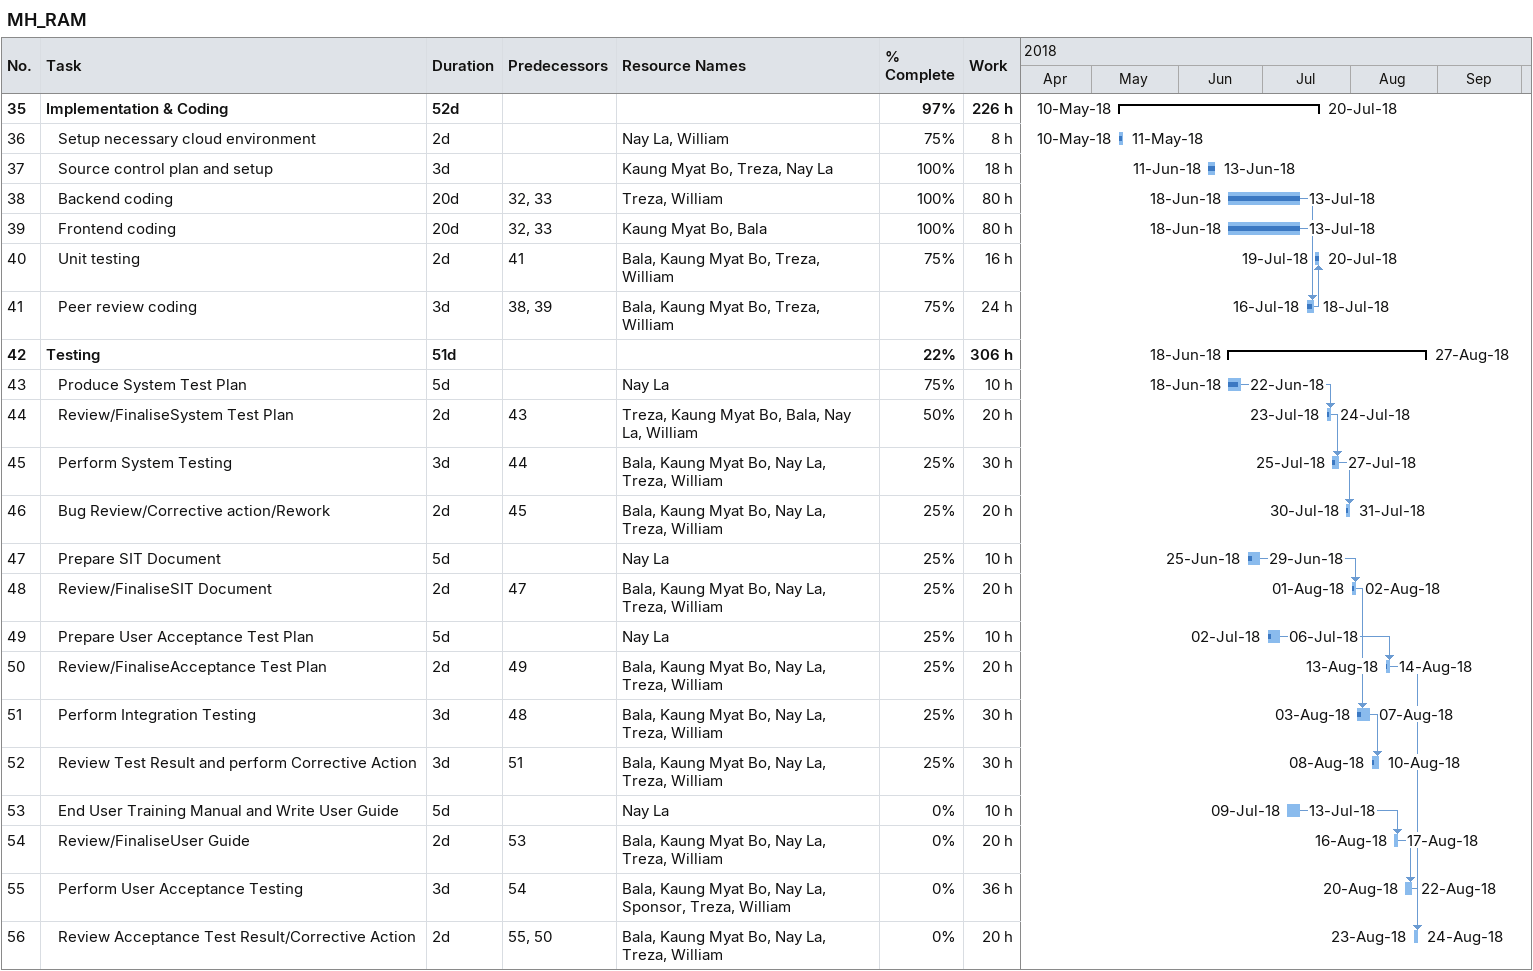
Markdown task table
MH_RAM

| ID | Level | Task | Duration | Start | Finish | Predecessors | Resources | % complete | Work (h) |
|---|---|---|---|---|---|---|---|---|---|
| 35 | 1 | **Implementation & Coding** | 52d | 2018-05-10 | 2018-07-20 |  |  | 97 | 226 |
| 36 | 2 | Setup necessary cloud environment | 2d | 2018-05-10 | 2018-05-11 |  | Nay La, William | 75 | 8 |
| 37 | 2 | Source control plan and setup | 3d | 2018-06-11 | 2018-06-13 |  | Kaung Myat Bo, Treza, Nay La | 100 | 18 |
| 38 | 2 | Backend coding | 20d | 2018-06-18 | 2018-07-13 | 32, 33 | Treza, William | 100 | 80 |
| 39 | 2 | Frontend coding | 20d | 2018-06-18 | 2018-07-13 | 32, 33 | Kaung Myat Bo, Bala | 100 | 80 |
| 40 | 2 | Unit testing | 2d | 2018-07-19 | 2018-07-20 | 41 | Bala, Kaung Myat Bo, Treza, William | 75 | 16 |
| 41 | 2 | Peer review coding | 3d | 2018-07-16 | 2018-07-18 | 38, 39 | Bala, Kaung Myat Bo, Treza, William | 75 | 24 |
| 42 | 1 | **Testing** | 51d | 2018-06-18 | 2018-08-27 |  |  | 22 | 306 |
| 43 | 2 | Produce System Test Plan | 5d | 2018-06-18 | 2018-06-22 |  | Nay La | 75 | 10 |
| 44 | 2 | Review/FinaliseSystem Test Plan | 2d | 2018-07-23 | 2018-07-24 | 43 | Treza, Kaung Myat Bo, Bala, Nay La, William | 50 | 20 |
| 45 | 2 | Perform System Testing | 3d | 2018-07-25 | 2018-07-27 | 44 | Bala, Kaung Myat Bo, Nay La, Treza, William | 25 | 30 |
| 46 | 2 | Bug Review/Corrective action/Rework | 2d | 2018-07-30 | 2018-07-31 | 45 | Bala, Kaung Myat Bo, Nay La, Treza, William | 25 | 20 |
| 47 | 2 | Prepare SIT Document | 5d | 2018-06-25 | 2018-06-29 |  | Nay La | 25 | 10 |
| 48 | 2 | Review/FinaliseSIT Document | 2d | 2018-08-01 | 2018-08-02 | 47 | Bala, Kaung Myat Bo, Nay La, Treza, William | 25 | 20 |
| 49 | 2 | Prepare User Acceptance Test Plan | 5d | 2018-07-02 | 2018-07-06 |  | Nay La | 25 | 10 |
| 50 | 2 | Review/FinaliseAcceptance Test Plan | 2d | 2018-08-13 | 2018-08-14 | 49 | Bala, Kaung Myat Bo, Nay La, Treza, William | 25 | 20 |
| 51 | 2 | Perform Integration Testing | 3d | 2018-08-03 | 2018-08-07 | 48 | Bala, Kaung Myat Bo, Nay La, Treza, William | 25 | 30 |
| 52 | 2 | Review Test Result and perform Corrective Action | 3d | 2018-08-08 | 2018-08-10 | 51 | Bala, Kaung Myat Bo, Nay La, Treza, William | 25 | 30 |
| 53 | 2 | End User Training Manual and Write User Guide | 5d | 2018-07-09 | 2018-07-13 |  | Nay La | 0 | 10 |
| 54 | 2 | Review/FinaliseUser Guide | 2d | 2018-08-16 | 2018-08-17 | 53 | Bala, Kaung Myat Bo, Nay La, Treza, William | 0 | 20 |
| 55 | 2 | Perform User Acceptance Testing | 3d | 2018-08-20 | 2018-08-22 | 54 | Bala, Kaung Myat Bo, Nay La, Sponsor, Treza, William | 0 | 36 |
| 56 | 2 | Review Acceptance Test Result/Corrective Action | 2d | 2018-08-23 | 2018-08-24 | 55, 50 | Bala, Kaung Myat Bo, Nay La, Treza, William | 0 | 20 |
